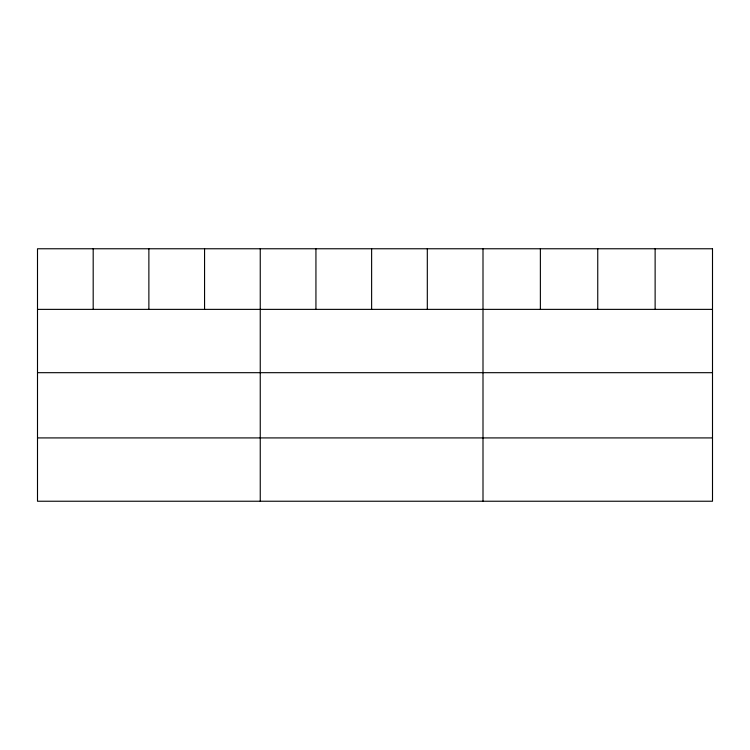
<?xml version="1.0" encoding="UTF-8"?>
<svg xmlns="http://www.w3.org/2000/svg" width="750" height="750" viewBox="0 0 750 750"><rect width="100%" height="100%" fill="white"/><g stroke="black" fill="none" stroke-linecap="round" stroke-linejoin="round"><path stroke-width="1.12" d="M37.5 309.375L712.5 309.375M37.5 372.684L712.5 372.684M37.5 437.916L712.5 437.916M655.125 248.766L655.125 309.375M597.75 248.766L597.75 309.375M540.375 248.766L540.375 309.375M483 248.766L483 501.234M427.312 248.766L427.312 309.375M371.625 248.766L371.625 309.375M315.938 248.766L315.938 309.375M260.25 248.766L260.25 501.234M204.562 248.766L204.562 309.375M148.875 248.766L148.875 309.375M93.188 248.766L93.188 309.375M712.5 248.766L37.5 248.766L37.5 501.234L712.5 501.234L712.5 248.766"/></g></svg>
